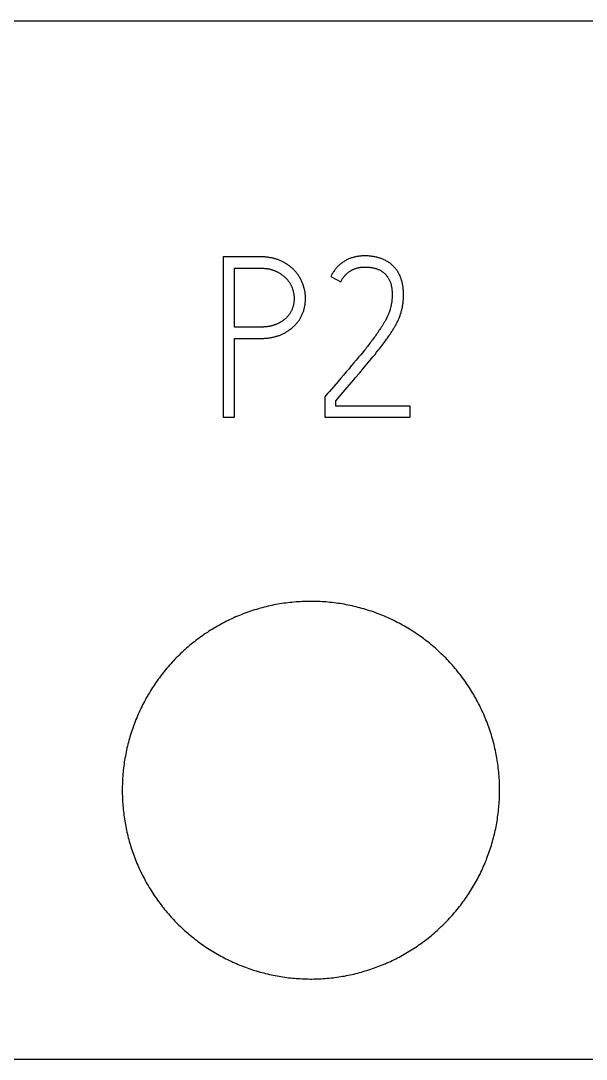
# Model space of a CAD drawing. Extents: x 0 to 420, y 0 to 297.
# Drawn here: x 117.13 to 123.13, y 222.19 to 233.19 of the extents above; entities that cross this region are included whole.
import ezdxf

# ---------------------------------------------------------------- set-up
doc = ezdxf.new("R2010")
doc.units = 0
doc.header["$LTSCALE"] = 23.1
doc.layers.add('10000_FRONT', color=7, linetype='CONTINUOUS')
doc.layers.add('10500_FRONT_LABELING', color=7, linetype='CONTINUOUS')

msp = doc.modelspace()

# ---------------------------------------------------------------- linework, layer by layer
at = {"layer": '10000_FRONT', "color": 7, "linetype": 'CONTINUOUS'}
for p, q in [((110.08, 233.191), (145.58, 233.191)), ((110.08, 222.191), (145.58, 222.191))]:
    msp.add_line(p, q, dxfattribs=at)
for points in [[(122.21, 225.041), (122.21, 225.063), (122.209, 225.084), (122.209, 225.105), (122.208, 225.127), (122.207, 225.148), (122.206, 225.169), (122.204, 225.19), (122.202, 225.212), (122.201, 225.233), (122.198, 225.254), (122.196, 225.275), (122.194, 225.296), (122.191, 225.317), (122.188, 225.338), (122.184, 225.358), (122.181, 225.379), (122.177, 225.4), (122.173, 225.421), (122.169, 225.442), (122.165, 225.462), (122.16, 225.483), (122.156, 225.504), (122.151, 225.524), (122.145, 225.545), (122.14, 225.565), (122.134, 225.586), (122.128, 225.606), (122.122, 225.626), (122.116, 225.647), (122.109, 225.667), (122.103, 225.687), (122.096, 225.708), (122.088, 225.728), (122.081, 225.748), (122.073, 225.768), (122.065, 225.788), (122.057, 225.807), (122.049, 225.827), (122.041, 225.846), (122.032, 225.866), (122.023, 225.885), (122.014, 225.904), (122.005, 225.923), (121.995, 225.942), (121.986, 225.961), (121.976, 225.98), (121.966, 225.998), (121.956, 226.017), (121.945, 226.035), (121.935, 226.054), (121.924, 226.072), (121.913, 226.09), (121.902, 226.108), (121.89, 226.126), (121.879, 226.143), (121.867, 226.161), (121.855, 226.179), (121.843, 226.196), (121.83, 226.213), (121.818, 226.231), (121.805, 226.248), (121.792, 226.265), (121.779, 226.282), (121.765, 226.298), (121.752, 226.315), (121.738, 226.331), (121.724, 226.348), (121.71, 226.364), (121.696, 226.38), (121.682, 226.395), (121.667, 226.411), (121.653, 226.426), (121.638, 226.442), (121.623, 226.457), (121.608, 226.472), (121.592, 226.486), (121.577, 226.501), (121.562, 226.515), (121.546, 226.53), (121.53, 226.544), (121.514, 226.558), (121.498, 226.571), (121.482, 226.585), (121.465, 226.598), (121.449, 226.612), (121.432, 226.625), (121.415, 226.638), (121.398, 226.65), (121.381, 226.663), (121.363, 226.675), (121.346, 226.687), (121.328, 226.699), (121.31, 226.711), (121.292, 226.723), (121.274, 226.735), (121.256, 226.746), (121.238, 226.757), (121.219, 226.768), (121.201, 226.779), (121.182, 226.789), (121.163, 226.799), (121.144, 226.81), (121.125, 226.819), (121.106, 226.829), (121.087, 226.839), (121.068, 226.848), (121.049, 226.857), (121.03, 226.866), (121.01, 226.874), (120.991, 226.883), (120.971, 226.891), (120.951, 226.899), (120.932, 226.907), (120.912, 226.914), (120.892, 226.922), (120.872, 226.929), (120.852, 226.936), (120.831, 226.942), (120.811, 226.949), (120.791, 226.955), (120.77, 226.961), (120.75, 226.967), (120.729, 226.973), (120.708, 226.978), (120.688, 226.983), (120.667, 226.988), (120.646, 226.993), (120.625, 226.998), (120.604, 227.002), (120.583, 227.006), (120.561, 227.01), (120.54, 227.014), (120.519, 227.017), (120.498, 227.02), (120.477, 227.023), (120.456, 227.026), (120.435, 227.029), (120.413, 227.031), (120.392, 227.033), (120.371, 227.035), (120.35, 227.036), (120.329, 227.038), (120.307, 227.039), (120.286, 227.04), (120.265, 227.041), (120.244, 227.041), (120.222, 227.041), (120.201, 227.041), (120.18, 227.041), (120.158, 227.041), (120.137, 227.04), (120.116, 227.039), (120.094, 227.038), (120.073, 227.037), (120.052, 227.035), (120.03, 227.033), (120.009, 227.031), (119.988, 227.029), (119.966, 227.027), (119.945, 227.024), (119.924, 227.021), (119.902, 227.018), (119.881, 227.014), (119.86, 227.011), (119.839, 227.007), (119.818, 227.003), (119.797, 226.998), (119.776, 226.994), (119.755, 226.989), (119.735, 226.984), (119.714, 226.979), (119.694, 226.974), (119.673, 226.968), (119.653, 226.962), (119.632, 226.956), (119.612, 226.95), (119.592, 226.943), (119.571, 226.937), (119.551, 226.93), (119.531, 226.923), (119.511, 226.915), (119.491, 226.908), (119.472, 226.9), (119.452, 226.892), (119.432, 226.884), (119.412, 226.876), (119.393, 226.867), (119.373, 226.858), (119.354, 226.849), (119.334, 226.84), (119.315, 226.83), (119.296, 226.82), (119.277, 226.81), (119.258, 226.8), (119.239, 226.79), (119.221, 226.78), (119.202, 226.769), (119.184, 226.758), (119.165, 226.747)], [(119.165, 226.747), (119.147, 226.736), (119.129, 226.724), (119.112, 226.713), (119.094, 226.701), (119.076, 226.689), (119.059, 226.677), (119.042, 226.665), (119.024, 226.652), (119.007, 226.64), (118.991, 226.627), (118.974, 226.614), (118.957, 226.601), (118.941, 226.587), (118.924, 226.574), (118.908, 226.56), (118.892, 226.546), (118.876, 226.532), (118.86, 226.517), (118.845, 226.503), (118.829, 226.488), (118.814, 226.473), (118.798, 226.458), (118.783, 226.443), (118.768, 226.428), (118.753, 226.412), (118.739, 226.396), (118.724, 226.381), (118.71, 226.365), (118.696, 226.349), (118.682, 226.333), (118.669, 226.316), (118.655, 226.3), (118.642, 226.283), (118.629, 226.267), (118.616, 226.25), (118.603, 226.233), (118.591, 226.216), (118.579, 226.199), (118.566, 226.181), (118.554, 226.164), (118.543, 226.146), (118.531, 226.128), (118.52, 226.111), (118.508, 226.093), (118.497, 226.074), (118.486, 226.056), (118.476, 226.038), (118.465, 226.019), (118.455, 226.001), (118.445, 225.982), (118.435, 225.963), (118.425, 225.944), (118.416, 225.925), (118.406, 225.906), (118.397, 225.886), (118.388, 225.867), (118.379, 225.847), (118.371, 225.828), (118.363, 225.808), (118.355, 225.789), (118.347, 225.769), (118.339, 225.749), (118.332, 225.729), (118.325, 225.709), (118.318, 225.689), (118.311, 225.669), (118.304, 225.649), (118.298, 225.629), (118.292, 225.608), (118.286, 225.588), (118.28, 225.568), (118.275, 225.547), (118.27, 225.527), (118.265, 225.506), (118.26, 225.486), (118.255, 225.465), (118.251, 225.444), (118.247, 225.424), (118.243, 225.403), (118.239, 225.382), (118.235, 225.361), (118.232, 225.34), (118.229, 225.319), (118.226, 225.298), (118.224, 225.276), (118.221, 225.255), (118.219, 225.234), (118.217, 225.212), (118.215, 225.191), (118.214, 225.17), (118.213, 225.148), (118.212, 225.127), (118.211, 225.106), (118.21, 225.084), (118.21, 225.063), (118.21, 225.041)], [(118.21, 225.041), (118.21, 225.021), (118.21, 225), (118.211, 224.98), (118.211, 224.959), (118.212, 224.939), (118.214, 224.919), (118.215, 224.898), (118.216, 224.878), (118.218, 224.858), (118.22, 224.837), (118.222, 224.817), (118.225, 224.797), (118.227, 224.777), (118.23, 224.757), (118.233, 224.737), (118.236, 224.717), (118.24, 224.697), (118.243, 224.677), (118.247, 224.657), (118.251, 224.637), (118.255, 224.617), (118.26, 224.597), (118.264, 224.577), (118.269, 224.557), (118.274, 224.538), (118.279, 224.518), (118.285, 224.498), (118.291, 224.479), (118.296, 224.459), (118.302, 224.44), (118.309, 224.42), (118.315, 224.401), (118.322, 224.381), (118.329, 224.362), (118.336, 224.342), (118.343, 224.323), (118.351, 224.304), (118.358, 224.285), (118.366, 224.266), (118.374, 224.247), (118.382, 224.229), (118.391, 224.21), (118.399, 224.192), (118.408, 224.173), (118.417, 224.155), (118.426, 224.137), (118.435, 224.119), (118.445, 224.101), (118.454, 224.083), (118.464, 224.065), (118.474, 224.047), (118.485, 224.03), (118.495, 224.012), (118.505, 223.995), (118.516, 223.978), (118.527, 223.96), (118.538, 223.943), (118.549, 223.926), (118.561, 223.909), (118.573, 223.893), (118.584, 223.876), (118.596, 223.859), (118.609, 223.843), (118.621, 223.826), (118.634, 223.81), (118.646, 223.794), (118.659, 223.778), (118.672, 223.762), (118.686, 223.746), (118.699, 223.731), (118.713, 223.715), (118.726, 223.7), (118.74, 223.685), (118.754, 223.67), (118.768, 223.655), (118.782, 223.641), (118.797, 223.626), (118.811, 223.612), (118.826, 223.598), (118.841, 223.583), (118.856, 223.57), (118.871, 223.556), (118.886, 223.542), (118.901, 223.529), (118.917, 223.516), (118.932, 223.503), (118.948, 223.49), (118.964, 223.477), (118.98, 223.464), (118.996, 223.452), (119.012, 223.439), (119.029, 223.427), (119.045, 223.415), (119.062, 223.403), (119.079, 223.392), (119.096, 223.38), (119.113, 223.369), (119.13, 223.358), (119.148, 223.347), (119.165, 223.336), (119.183, 223.325), (119.201, 223.315), (119.219, 223.304), (119.237, 223.294), (119.255, 223.284), (119.273, 223.275), (119.291, 223.265), (119.309, 223.256), (119.327, 223.247), (119.346, 223.238), (119.364, 223.229), (119.383, 223.22), (119.401, 223.212), (119.42, 223.204), (119.439, 223.196), (119.458, 223.188), (119.477, 223.181), (119.496, 223.173), (119.515, 223.166), (119.534, 223.159), (119.553, 223.152), (119.573, 223.146), (119.592, 223.139), (119.612, 223.133), (119.631, 223.127), (119.651, 223.121), (119.671, 223.115), (119.69, 223.11), (119.71, 223.105), (119.73, 223.1), (119.75, 223.095), (119.771, 223.09), (119.791, 223.086), (119.811, 223.082), (119.831, 223.078), (119.852, 223.074), (119.872, 223.07), (119.892, 223.067), (119.912, 223.064), (119.933, 223.061), (119.953, 223.058), (119.973, 223.055), (119.994, 223.053), (120.014, 223.051), (120.034, 223.049), (120.055, 223.047), (120.075, 223.046), (120.096, 223.045), (120.116, 223.044), (120.136, 223.043), (120.157, 223.042), (120.177, 223.042), (120.198, 223.041), (120.218, 223.041), (120.239, 223.042), (120.259, 223.042), (120.279, 223.043), (120.3, 223.043), (120.32, 223.044), (120.341, 223.046), (120.362, 223.047), (120.382, 223.049), (120.403, 223.051), (120.423, 223.053), (120.444, 223.055), (120.464, 223.058), (120.485, 223.06), (120.505, 223.063), (120.526, 223.066), (120.546, 223.07), (120.566, 223.073), (120.586, 223.077), (120.606, 223.081), (120.627, 223.085), (120.647, 223.09), (120.666, 223.094), (120.686, 223.099), (120.706, 223.104), (120.726, 223.109), (120.746, 223.115), (120.765, 223.12), (120.785, 223.126), (120.804, 223.132), (120.824, 223.138), (120.843, 223.144), (120.863, 223.151), (120.882, 223.158), (120.901, 223.165), (120.92, 223.172), (120.939, 223.179), (120.958, 223.187), (120.977, 223.195), (120.996, 223.203), (121.015, 223.211), (121.034, 223.219), (121.053, 223.228), (121.071, 223.237), (121.09, 223.246), (121.109, 223.255)], [(121.109, 223.255), (121.127, 223.264), (121.145, 223.274), (121.163, 223.283), (121.181, 223.293), (121.199, 223.303), (121.217, 223.314), (121.235, 223.324), (121.252, 223.335), (121.27, 223.345), (121.287, 223.356), (121.304, 223.367), (121.321, 223.379), (121.338, 223.39), (121.355, 223.402), (121.371, 223.413), (121.388, 223.425), (121.404, 223.437), (121.421, 223.45), (121.437, 223.462), (121.453, 223.475), (121.469, 223.487), (121.485, 223.5), (121.5, 223.513), (121.516, 223.527), (121.531, 223.54), (121.547, 223.554), (121.562, 223.568), (121.577, 223.582), (121.592, 223.596), (121.607, 223.61), (121.621, 223.624), (121.636, 223.639), (121.65, 223.654), (121.664, 223.669), (121.678, 223.684), (121.692, 223.699), (121.706, 223.714), (121.72, 223.73), (121.733, 223.745), (121.746, 223.761), (121.759, 223.777), (121.772, 223.792), (121.784, 223.808), (121.797, 223.825), (121.809, 223.841), (121.821, 223.857), (121.833, 223.874), (121.845, 223.89), (121.857, 223.907), (121.868, 223.924), (121.88, 223.941), (121.891, 223.958), (121.902, 223.975), (121.912, 223.992), (121.923, 224.01), (121.933, 224.027), (121.944, 224.045), (121.954, 224.062), (121.964, 224.08), (121.974, 224.098), (121.983, 224.116), (121.992, 224.135), (122.002, 224.153), (122.011, 224.172), (122.02, 224.19), (122.028, 224.209), (122.037, 224.228), (122.045, 224.246), (122.053, 224.265), (122.061, 224.284), (122.069, 224.303), (122.076, 224.322), (122.083, 224.341), (122.09, 224.36), (122.097, 224.379), (122.104, 224.399), (122.11, 224.418), (122.116, 224.437), (122.122, 224.457), (122.128, 224.476), (122.134, 224.496), (122.139, 224.515), (122.145, 224.535), (122.15, 224.555), (122.154, 224.574), (122.159, 224.594), (122.164, 224.614), (122.168, 224.634), (122.172, 224.654), (122.176, 224.674), (122.179, 224.694), (122.183, 224.714), (122.186, 224.734), (122.189, 224.755), (122.192, 224.775), (122.195, 224.795), (122.197, 224.816), (122.199, 224.836), (122.201, 224.857), (122.203, 224.877), (122.205, 224.898), (122.206, 224.918), (122.207, 224.939), (122.208, 224.959), (122.209, 224.98), (122.209, 225), (122.21, 225.021), (122.21, 225.041)]]:
    msp.add_lwpolyline(points, dxfattribs=at)
at = {"layer": '10500_FRONT_LABELING', "color": 7, "linetype": 'CONTINUOUS'}
for p, q in [((119.28, 230.691), (119.28, 228.991)), ((119.671, 230.691), (119.28, 230.691)), ((119.4, 229.946), (119.4, 230.571)), ((119.4, 230.571), (119.671, 230.571)), ((120.421, 230.482), (120.527, 230.427)), ((119.677, 229.946), (119.4, 229.946)), ((120.931, 229.909), (120.923, 229.896)), ((120.94, 229.921), (120.931, 229.909)), ((120.948, 229.933), (120.94, 229.921)), ((120.956, 229.946), (120.948, 229.933)), ((120.964, 229.958), (120.956, 229.946)), ((119.4, 228.991), (119.4, 229.826)), ((119.4, 229.826), (119.671, 229.826)), ((120.853, 229.8), (120.844, 229.788)), ((120.862, 229.812), (120.853, 229.8)), ((120.871, 229.823), (120.862, 229.812)), ((120.88, 229.835), (120.871, 229.823)), ((120.889, 229.848), (120.88, 229.835)), ((120.897, 229.86), (120.889, 229.848)), ((120.906, 229.872), (120.897, 229.86)), ((120.914, 229.884), (120.906, 229.872)), ((120.923, 229.896), (120.914, 229.884)), ((120.989, 229.787), (121, 229.802)), ((121, 229.802), (121.011, 229.817)), ((121.011, 229.817), (121.021, 229.831)), ((121.021, 229.831), (121.032, 229.846)), ((121.032, 229.846), (121.042, 229.861)), ((120.766, 229.689), (120.752, 229.671)), ((120.78, 229.706), (120.766, 229.689)), ((120.79, 229.717), (120.78, 229.706)), ((120.799, 229.729), (120.79, 229.717)), ((120.808, 229.741), (120.799, 229.729)), ((120.817, 229.752), (120.808, 229.741)), ((120.826, 229.764), (120.817, 229.752)), ((120.835, 229.776), (120.826, 229.764)), ((120.844, 229.788), (120.835, 229.776)), ((120.906, 229.68), (120.923, 229.701)), ((120.923, 229.701), (120.935, 229.715)), ((120.935, 229.715), (120.946, 229.729)), ((120.946, 229.729), (120.957, 229.744)), ((120.957, 229.744), (120.968, 229.758)), ((120.968, 229.758), (120.979, 229.773)), ((120.979, 229.773), (120.989, 229.787)), ((120.69, 229.597), (120.662, 229.563)), ((120.719, 229.631), (120.69, 229.597)), ((120.738, 229.654), (120.719, 229.631)), ((120.752, 229.671), (120.738, 229.654)), ((120.803, 229.553), (120.838, 229.595)), ((120.838, 229.595), (120.867, 229.63)), ((120.867, 229.63), (120.889, 229.658)), ((120.889, 229.658), (120.906, 229.68)), ((120.585, 229.472), (120.556, 229.438)), ((120.614, 229.506), (120.585, 229.472)), ((120.638, 229.535), (120.614, 229.506)), ((120.662, 229.563), (120.638, 229.535)), ((120.68, 229.408), (120.727, 229.463)), ((120.727, 229.463), (120.768, 229.512)), ((120.768, 229.512), (120.803, 229.553)), ((120.498, 229.371), (120.405, 229.264)), ((120.527, 229.405), (120.498, 229.371)), ((120.556, 229.438), (120.527, 229.405)), ((120.592, 229.304), (120.639, 229.359)), ((120.386, 229.242), (120.357, 229.208)), ((120.405, 229.264), (120.386, 229.242)), ((120.475, 229.166), (120.551, 229.256)), ((120.551, 229.256), (120.592, 229.304)), ((120.357, 229.208), (120.357, 228.991)), ((120.475, 229.109), (120.475, 229.166)), ((121.263, 229.109), (120.475, 229.109)), ((121.263, 228.991), (121.263, 229.109)), ((119.28, 228.991), (119.4, 228.991)), ((120.357, 228.991), (121.263, 228.991))]:
    msp.add_line(p, q, dxfattribs=at)
for points in [[(119.671, 229.826), (119.68, 229.826), (119.688, 229.826), (119.696, 229.826), (119.704, 229.827), (119.713, 229.827), (119.721, 229.828), (119.729, 229.828), (119.737, 229.829), (119.746, 229.83), (119.754, 229.831), (119.762, 229.832), (119.77, 229.833), (119.778, 229.834), (119.787, 229.836), (119.795, 229.837), (119.803, 229.839), (119.811, 229.841), (119.819, 229.842), (119.827, 229.844), (119.835, 229.847), (119.843, 229.849), (119.851, 229.851), (119.859, 229.854), (119.867, 229.856), (119.875, 229.859), (119.882, 229.862), (119.89, 229.865), (119.898, 229.868), (119.905, 229.872), (119.913, 229.875), (119.92, 229.879), (119.928, 229.882), (119.935, 229.886), (119.942, 229.89), (119.949, 229.895), (119.956, 229.899), (119.963, 229.903), (119.97, 229.908), (119.977, 229.913), (119.984, 229.917), (119.991, 229.922), (119.997, 229.927), (120.004, 229.933), (120.01, 229.938), (120.016, 229.943), (120.022, 229.949), (120.028, 229.955), (120.034, 229.96), (120.04, 229.966), (120.046, 229.972), (120.051, 229.978), (120.057, 229.984), (120.062, 229.991), (120.067, 229.997), (120.072, 230.004), (120.077, 230.01), (120.082, 230.017), (120.087, 230.024), (120.091, 230.031), (120.096, 230.038), (120.1, 230.045), (120.104, 230.052), (120.108, 230.06), (120.111, 230.067), (120.115, 230.075), (120.118, 230.082), (120.121, 230.09), (120.124, 230.097), (120.127, 230.105), (120.13, 230.113), (120.133, 230.121), (120.135, 230.129), (120.137, 230.136), (120.139, 230.144), (120.141, 230.152), (120.143, 230.161), (120.145, 230.169), (120.146, 230.177), (120.148, 230.185), (120.149, 230.193), (120.15, 230.201), (120.15, 230.21), (120.151, 230.218), (120.152, 230.226), (120.152, 230.234), (120.152, 230.243), (120.152, 230.251), (120.152, 230.259), (120.152, 230.267), (120.151, 230.276), (120.151, 230.284), (120.15, 230.292), (120.149, 230.3), (120.148, 230.309), (120.147, 230.317), (120.145, 230.325), (120.144, 230.333), (120.142, 230.341), (120.14, 230.349), (120.138, 230.357), (120.136, 230.365), (120.134, 230.373), (120.132, 230.381), (120.129, 230.389), (120.126, 230.396), (120.124, 230.404), (120.121, 230.412), (120.118, 230.42), (120.114, 230.427), (120.111, 230.435), (120.107, 230.442), (120.104, 230.45), (120.1, 230.457), (120.096, 230.464), (120.092, 230.471), (120.087, 230.478), (120.083, 230.485), (120.078, 230.492), (120.074, 230.499), (120.069, 230.506), (120.064, 230.512), (120.059, 230.519), (120.054, 230.525), (120.049, 230.531), (120.043, 230.538), (120.038, 230.544), (120.032, 230.55), (120.026, 230.556), (120.02, 230.562), (120.014, 230.567), (120.008, 230.573), (120.002, 230.578), (119.995, 230.584), (119.989, 230.589), (119.982, 230.594), (119.976, 230.599), (119.969, 230.604), (119.962, 230.608), (119.955, 230.613), (119.948, 230.617), (119.941, 230.621), (119.934, 230.626), (119.927, 230.63), (119.919, 230.634), (119.912, 230.637), (119.905, 230.641), (119.897, 230.645), (119.89, 230.648), (119.882, 230.652), (119.874, 230.655), (119.867, 230.658), (119.859, 230.661), (119.851, 230.664), (119.843, 230.666), (119.835, 230.669), (119.827, 230.671), (119.82, 230.673), (119.812, 230.675), (119.803, 230.677), (119.795, 230.679), (119.787, 230.681), (119.779, 230.682), (119.771, 230.684), (119.763, 230.685), (119.754, 230.686), (119.746, 230.687), (119.738, 230.688), (119.73, 230.689), (119.721, 230.69), (119.713, 230.69), (119.705, 230.691), (119.696, 230.691), (119.688, 230.691), (119.68, 230.691), (119.671, 230.691)], [(120.987, 230.658), (120.979, 230.662), (120.971, 230.666), (120.962, 230.669), (120.953, 230.672), (120.945, 230.675), (120.936, 230.678), (120.927, 230.681), (120.919, 230.683), (120.91, 230.686), (120.901, 230.688), (120.892, 230.69), (120.883, 230.692), (120.874, 230.694), (120.865, 230.695), (120.856, 230.696), (120.847, 230.697), (120.838, 230.698), (120.829, 230.699), (120.82, 230.7), (120.811, 230.7), (120.801, 230.701), (120.792, 230.701), (120.783, 230.701), (120.774, 230.701), (120.765, 230.701), (120.756, 230.7), (120.746, 230.7), (120.737, 230.699), (120.728, 230.698), (120.719, 230.697), (120.71, 230.696), (120.701, 230.695), (120.692, 230.693), (120.683, 230.691), (120.674, 230.689), (120.665, 230.687), (120.656, 230.685), (120.647, 230.682), (120.639, 230.679), (120.63, 230.676), (120.621, 230.673), (120.613, 230.669), (120.605, 230.666), (120.596, 230.662), (120.588, 230.658), (120.58, 230.653), (120.572, 230.649), (120.564, 230.644), (120.557, 230.639), (120.549, 230.634), (120.541, 230.629), (120.534, 230.623), (120.527, 230.618), (120.52, 230.612), (120.513, 230.606), (120.506, 230.6), (120.5, 230.593), (120.493, 230.587), (120.487, 230.58), (120.481, 230.573), (120.475, 230.567), (120.469, 230.559), (120.463, 230.552), (120.458, 230.545), (120.452, 230.537), (120.447, 230.53), (120.442, 230.522), (120.438, 230.514), (120.433, 230.506), (120.429, 230.498), (120.425, 230.49), (120.421, 230.482)], [(119.671, 230.571), (119.677, 230.571), (119.683, 230.571), (119.688, 230.571), (119.694, 230.571), (119.7, 230.57), (119.706, 230.57), (119.711, 230.57), (119.717, 230.569), (119.723, 230.569), (119.728, 230.568), (119.734, 230.567), (119.74, 230.567), (119.745, 230.566), (119.751, 230.565), (119.757, 230.564), (119.762, 230.563), (119.768, 230.562), (119.773, 230.56), (119.779, 230.559), (119.785, 230.558), (119.79, 230.556), (119.796, 230.554), (119.801, 230.553), (119.807, 230.551), (119.812, 230.549), (119.817, 230.547), (119.823, 230.545), (119.828, 230.543), (119.833, 230.541), (119.839, 230.538), (119.844, 230.536), (119.849, 230.533), (119.854, 230.531), (119.859, 230.528), (119.864, 230.525), (119.869, 230.523), (119.874, 230.52), (119.879, 230.517), (119.884, 230.514), (119.889, 230.511), (119.893, 230.508), (119.898, 230.504), (119.903, 230.501), (119.908, 230.498), (119.912, 230.494), (119.917, 230.491), (119.921, 230.487), (119.925, 230.483), (119.93, 230.479), (119.934, 230.476), (119.938, 230.472), (119.942, 230.468), (119.946, 230.464), (119.95, 230.46), (119.954, 230.455), (119.957, 230.451), (119.961, 230.447), (119.965, 230.442), (119.968, 230.438), (119.972, 230.433), (119.975, 230.429), (119.978, 230.424), (119.981, 230.419), (119.985, 230.414), (119.988, 230.41), (119.99, 230.405), (119.993, 230.4), (119.996, 230.395), (119.999, 230.389), (120.001, 230.384), (120.003, 230.379), (120.006, 230.374), (120.008, 230.369), (120.01, 230.363), (120.012, 230.358), (120.014, 230.353), (120.016, 230.347), (120.018, 230.342), (120.019, 230.337), (120.021, 230.331), (120.022, 230.326), (120.023, 230.32), (120.025, 230.314), (120.026, 230.309), (120.027, 230.303), (120.028, 230.298), (120.029, 230.292), (120.03, 230.286), (120.03, 230.281), (120.031, 230.275), (120.031, 230.269), (120.032, 230.264), (120.032, 230.258), (120.032, 230.252), (120.032, 230.247), (120.032, 230.241), (120.032, 230.235), (120.031, 230.23), (120.031, 230.224), (120.03, 230.218), (120.03, 230.213), (120.029, 230.207), (120.028, 230.201), (120.027, 230.196), (120.026, 230.19), (120.025, 230.184), (120.024, 230.179), (120.022, 230.173), (120.021, 230.168), (120.019, 230.162), (120.018, 230.157), (120.016, 230.152), (120.014, 230.146), (120.012, 230.141), (120.01, 230.136), (120.008, 230.13), (120.006, 230.125), (120.003, 230.12), (120.001, 230.115), (119.998, 230.11), (119.995, 230.105), (119.992, 230.1), (119.989, 230.095), (119.986, 230.09), (119.983, 230.085), (119.98, 230.081), (119.976, 230.076), (119.973, 230.071), (119.969, 230.067), (119.966, 230.063), (119.962, 230.058), (119.958, 230.054), (119.954, 230.05), (119.95, 230.046), (119.946, 230.042), (119.942, 230.038), (119.938, 230.034), (119.933, 230.03), (119.929, 230.027), (119.924, 230.023), (119.92, 230.02), (119.915, 230.016), (119.911, 230.013), (119.906, 230.01), (119.901, 230.007), (119.896, 230.004), (119.891, 230.001), (119.886, 229.998), (119.881, 229.995), (119.876, 229.992), (119.871, 229.989), (119.866, 229.987), (119.861, 229.984), (119.856, 229.982), (119.851, 229.98), (119.845, 229.977), (119.84, 229.975), (119.835, 229.973), (119.829, 229.971), (119.824, 229.969), (119.818, 229.967), (119.813, 229.965), (119.808, 229.964), (119.802, 229.962), (119.797, 229.961), (119.791, 229.959), (119.785, 229.958), (119.78, 229.957), (119.774, 229.956), (119.769, 229.954), (119.763, 229.953), (119.757, 229.953), (119.752, 229.952), (119.746, 229.951), (119.74, 229.95), (119.734, 229.95), (119.729, 229.949), (119.723, 229.948), (119.717, 229.948), (119.711, 229.948), (119.706, 229.947), (119.7, 229.947), (119.694, 229.947), (119.688, 229.947), (119.683, 229.946), (119.677, 229.946)], [(120.527, 230.427), (120.53, 230.434), (120.534, 230.441), (120.537, 230.447), (120.541, 230.454), (120.545, 230.46), (120.549, 230.466), (120.554, 230.472), (120.558, 230.478), (120.563, 230.484), (120.568, 230.49), (120.573, 230.496), (120.578, 230.501), (120.583, 230.507), (120.589, 230.512), (120.595, 230.517), (120.6, 230.522), (120.606, 230.526), (120.612, 230.531), (120.618, 230.535), (120.624, 230.54), (120.631, 230.544), (120.637, 230.548), (120.644, 230.551), (120.651, 230.555), (120.657, 230.558), (120.664, 230.561), (120.671, 230.564), (120.678, 230.567), (120.686, 230.569), (120.693, 230.571), (120.7, 230.573), (120.707, 230.575), (120.715, 230.576), (120.722, 230.578), (120.73, 230.579), (120.737, 230.58), (120.745, 230.581), (120.752, 230.582), (120.76, 230.582), (120.767, 230.583), (120.775, 230.583), (120.782, 230.583), (120.79, 230.583), (120.797, 230.583), (120.805, 230.583), (120.812, 230.582), (120.82, 230.582), (120.827, 230.581), (120.835, 230.58), (120.842, 230.579), (120.85, 230.578), (120.857, 230.577), (120.864, 230.576), (120.872, 230.574), (120.879, 230.572), (120.887, 230.57), (120.894, 230.568), (120.901, 230.566), (120.908, 230.564), (120.915, 230.561), (120.922, 230.558), (120.929, 230.555), (120.936, 230.552), (120.943, 230.548), (120.95, 230.545), (120.956, 230.541), (120.962, 230.537), (120.969, 230.533), (120.975, 230.528), (120.981, 230.523), (120.986, 230.519), (120.992, 230.513), (120.997, 230.508), (121.002, 230.503), (121.007, 230.497), (121.012, 230.491), (121.017, 230.485), (121.021, 230.479), (121.026, 230.473), (121.03, 230.467), (121.033, 230.46), (121.037, 230.454), (121.04, 230.447), (121.044, 230.44), (121.047, 230.433), (121.05, 230.426), (121.052, 230.419), (121.055, 230.412), (121.057, 230.405), (121.059, 230.397), (121.061, 230.39), (121.062, 230.383), (121.064, 230.376), (121.065, 230.368), (121.066, 230.361), (121.068, 230.353), (121.069, 230.346), (121.069, 230.339), (121.07, 230.331), (121.071, 230.324), (121.071, 230.316), (121.071, 230.309), (121.072, 230.301), (121.072, 230.294), (121.072, 230.286), (121.072, 230.279), (121.071, 230.271), (121.071, 230.264), (121.071, 230.256), (121.07, 230.249), (121.069, 230.241), (121.069, 230.234), (121.068, 230.227), (121.067, 230.219), (121.066, 230.212), (121.065, 230.204), (121.063, 230.197), (121.062, 230.19), (121.061, 230.182), (121.059, 230.175), (121.057, 230.168), (121.056, 230.161), (121.054, 230.153), (121.052, 230.146), (121.05, 230.139), (121.048, 230.132), (121.046, 230.124), (121.044, 230.117), (121.042, 230.11), (121.039, 230.103), (121.037, 230.096), (121.034, 230.089), (121.031, 230.082), (121.028, 230.075), (121.025, 230.068), (121.022, 230.062), (121.019, 230.055), (121.016, 230.048), (121.013, 230.042), (121.009, 230.035), (121.006, 230.028), (121.002, 230.022), (120.999, 230.015), (120.995, 230.009), (120.991, 230.003), (120.987, 229.996), (120.984, 229.99), (120.98, 229.983), (120.976, 229.977), (120.972, 229.971), (120.968, 229.965), (120.964, 229.958)], [(121.042, 229.861), (121.047, 229.869), (121.052, 229.876), (121.057, 229.884), (121.062, 229.891), (121.067, 229.899), (121.072, 229.907), (121.077, 229.914), (121.082, 229.922), (121.086, 229.93), (121.091, 229.938), (121.096, 229.945), (121.1, 229.953), (121.105, 229.961), (121.109, 229.969), (121.113, 229.977), (121.118, 229.985), (121.122, 229.993), (121.126, 230.001), (121.13, 230.009), (121.134, 230.018), (121.137, 230.026), (121.141, 230.034), (121.144, 230.042), (121.148, 230.051), (121.151, 230.059), (121.154, 230.068), (121.157, 230.076), (121.16, 230.085), (121.163, 230.093), (121.165, 230.102), (121.168, 230.111), (121.17, 230.12), (121.173, 230.129), (121.175, 230.138), (121.177, 230.146), (121.179, 230.155), (121.18, 230.164), (121.182, 230.173), (121.183, 230.182), (121.185, 230.191), (121.186, 230.2), (121.187, 230.209), (121.188, 230.218), (121.189, 230.227), (121.19, 230.236), (121.19, 230.245), (121.191, 230.254), (121.191, 230.263), (121.192, 230.272), (121.192, 230.281), (121.192, 230.29), (121.192, 230.299), (121.192, 230.308), (121.191, 230.317), (121.191, 230.326), (121.19, 230.335), (121.189, 230.344), (121.188, 230.354), (121.187, 230.363), (121.186, 230.372), (121.185, 230.381), (121.183, 230.39), (121.182, 230.399), (121.18, 230.408), (121.178, 230.416), (121.176, 230.425), (121.173, 230.434), (121.171, 230.443), (121.168, 230.452), (121.165, 230.46), (121.162, 230.469), (121.159, 230.477), (121.155, 230.486), (121.151, 230.494), (121.147, 230.502), (121.143, 230.511), (121.139, 230.519), (121.134, 230.526), (121.13, 230.534), (121.125, 230.542), (121.119, 230.549), (121.114, 230.556), (121.108, 230.564), (121.102, 230.571), (121.096, 230.577), (121.09, 230.584), (121.084, 230.591), (121.077, 230.597), (121.071, 230.604), (121.064, 230.61), (121.057, 230.616), (121.05, 230.622), (121.043, 230.627), (121.035, 230.632), (121.028, 230.637), (121.02, 230.642), (121.012, 230.646), (121.004, 230.65), (120.996, 230.655), (120.987, 230.658)], [(120.639, 229.359), (120.657, 229.38), (120.663, 229.387), (120.68, 229.408)]]:
    msp.add_lwpolyline(points, dxfattribs=at)

doc.saveas('drawing.dxf')
